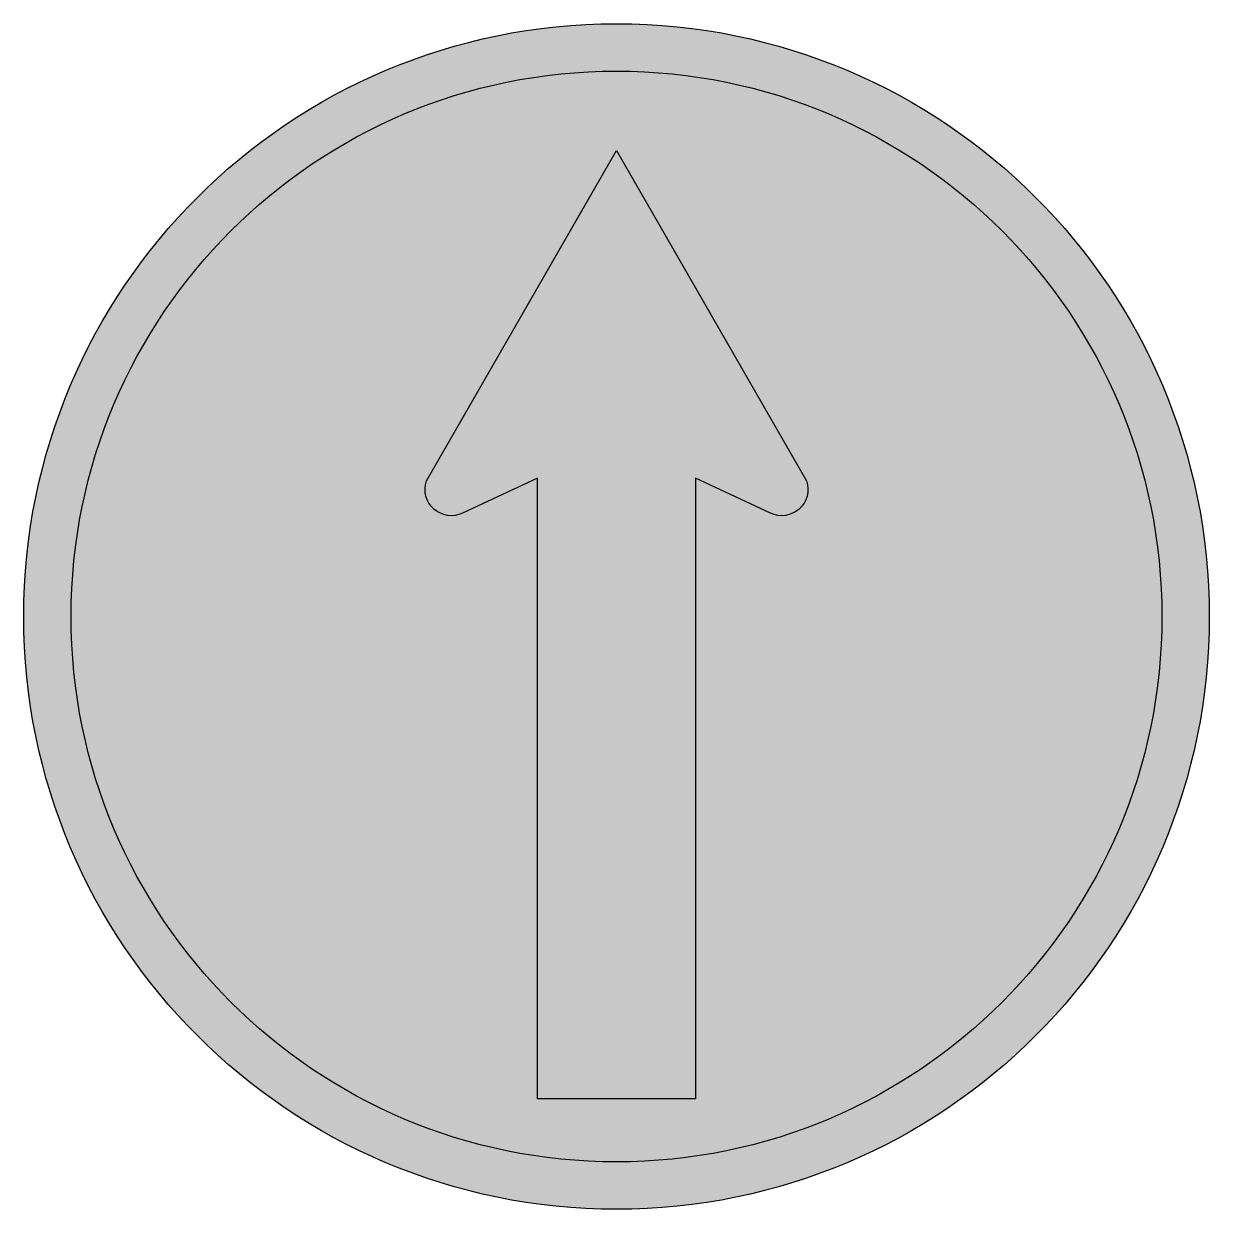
# Model space of a CAD drawing. Header units: millimetres. Extents: x -200 to 200, y -200 to 200.
import ezdxf

# ---------------------------------------------------------------- set-up
doc = ezdxf.new("R2010")
doc.units = ezdxf.units.MM
doc.header["$LTSCALE"] = 10
doc.header["$MEASUREMENT"] = 0
doc.layers.get('0').update_dxf_attribs({"linetype": 'CONTINUOUS'})

msp = doc.modelspace()

# ---------------------------------------------------------------- hatches: boundary and pattern name
h = msp.add_hatch(color=255)
h.dxf.hatch_style = 1
h.paths.add_polyline_path([(199.9999999999999, 0, -1), (-199.9999999999999, 0, -1)])
h.paths.add_polyline_path([(-184, 0, 1), (184, 0, 1)], flags=16)
h.paths.add_polyline_path([(-94.72648740516814, 135.6302813342912), (-132.3108961755514, 97.7903994393216), (16.27596226720486, -49.7932859728063), (-9.89355717239782, -59.37160697498874, 0.6597529983315249), (-10.78171993107442, -75.69705843966227), (113.4869248150896, -108.7626648237501), (79.58025456967542, 15.27913500785129, 0.6591633580728921), (63.26612491552595, 14.2941598034509), (53.86037103758437, -11.95340407783289)], flags=0)
h = msp.add_hatch(color=160)
edge = h.paths.add_edge_path()
edge.add_arc((0, 0), 184, 0, 360)
edge = h.paths.add_edge_path(flags=16)
edge.add_line((26.6666666666539, -162.7628448876316), (-26.6666666666805, -162.7628448876321))
edge.add_line((-26.6666666666805, -162.7628448876321), (-26.66666666667481, 46.66255639338189))
edge.add_line((-26.66666666667481, 46.66255639338188), (-51.91756196369317, 34.83905850088117))
edge.add_arc((-55.68165403037698, 42.89508875827296), 8.892019601557575, 161.4781891829643, 295.0438187252853, ccw=False)
edge.add_line((-64.11309189603503, 45.71977778753472), (0, 157.1896922942135))
edge.add_line((0, 157.1896922942135), (64.11309189601798, 45.7197777875314))
edge.add_arc((55.6816540303617, 42.89508875826859), 8.892019601556228, -115.04381872527529, 18.521810817045775, ccw=False)
edge.add_line((51.91756196367987, 34.83905850087736), (26.66666666665958, 46.66255639337665))
edge.add_line((26.66666666665958, 46.66255639337665), (26.6666666666539, -162.7628448876316))
h = msp.add_hatch(color=255)
h.dxf.hatch_style = 1
edge = h.paths.add_edge_path()
edge.add_line((26.6666666666539, -162.7628448876316), (-26.6666666666805, -162.7628448876321))
edge.add_line((-26.6666666666805, -162.7628448876321), (-26.66666666667481, 46.66255639338189))
edge.add_line((-26.66666666667481, 46.66255639338188), (-51.91756196369317, 34.83905850088117))
edge.add_arc((-55.68165403037698, 42.89508875827296), 8.892019601557575, 161.4781891829643, 295.0438187252853, ccw=False)
edge.add_line((-64.11309189603503, 45.71977778753472), (0, 157.1896922942135))
edge.add_line((0, 157.1896922942135), (64.11309189601798, 45.7197777875314))
edge.add_arc((55.6816540303617, 42.89508875826859), 8.892019601556228, -115.04381872527529, 18.521810817045775, ccw=False)
edge.add_line((51.91756196367987, 34.83905850087736), (26.66666666665958, 46.66255639337665))
edge.add_line((26.66666666665958, 46.66255639337665), (26.6666666666539, -162.7628448876316))

# ---------------------------------------------------------------- linework, layer by layer
at = {"color": 255}
msp.add_lwpolyline([(26.6666666666539, -162.7628448876316), (-26.6666666666805, -162.7628448876321), (-26.66666666667481, 46.66255639338188), (-51.91756196369317, 34.83905850088117, -0.6591633580725464), (-64.11309189603503, 45.71977778753472), (0, 157.1896922942135), (64.11309189601798, 45.7197777875314, -0.6591633580725464), (51.91756196367987, 34.83905850087736), (26.66666666665958, 46.66255639337665)], format="xyb", close=True, dxfattribs=at)
at = {"color": 7}
for radius in [199.9999999999999, 184]:
    msp.add_circle((0, 0), radius, dxfattribs=at)

doc.saveas('drawing.dxf')
